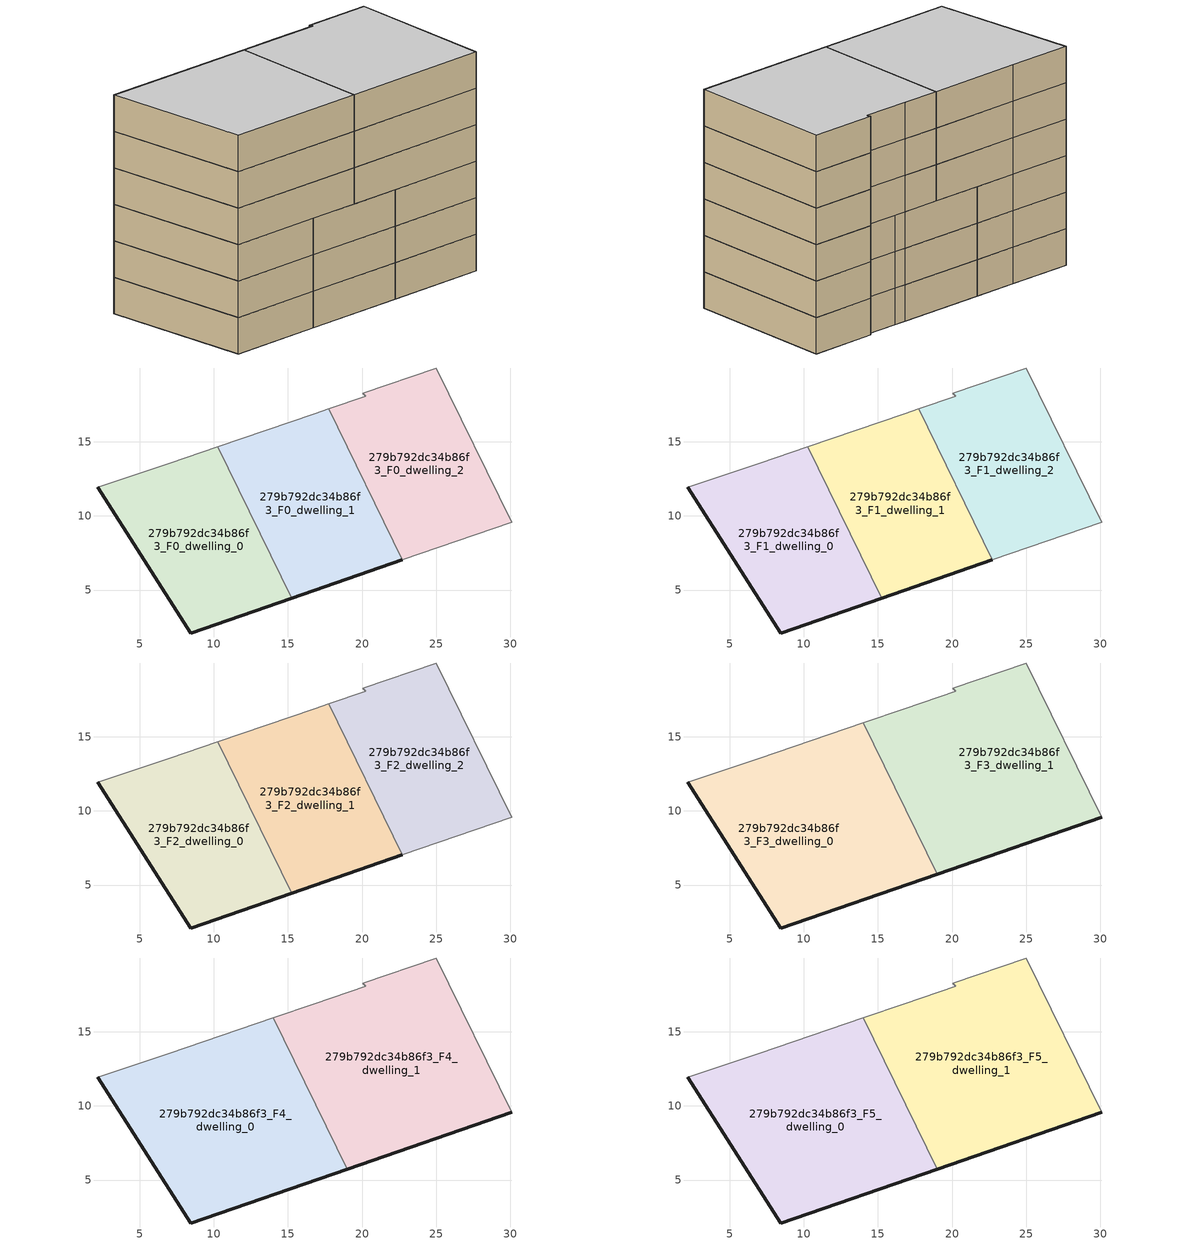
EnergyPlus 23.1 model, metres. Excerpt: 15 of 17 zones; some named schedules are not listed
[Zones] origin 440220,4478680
279b792dc34b86f3_F0_dwelling_0
 floor ground (EU_floor_Construction): 15.26,4.45 10.28,14.67 7.05,13.56 2.2,11.91 8.46,2.11 z0
 wall outside (EU_wall_Construction): 15.26,4.45 8.46,2.11 2.2,11.91 z0:3
 wall adiabatic (EU_wall_Construction): 2.2,11.91 7.05,13.56 10.28,14.67 z0:3
 wall to 279b792dc34b86f3_F0_dwelling_1 (EU_wall_Construction): 10.28,14.67 15.26,4.45 z0:3
279b792dc34b86f3_F0_dwelling_1
 floor ground (EU_floor_Construction): 22.71,7.03 17.74,17.21 16.8,16.89 10.28,14.67 15.26,4.45 z0
 wall outside (EU_wall_Construction): 22.71,7.03 15.26,4.45 z0:3
 wall adiabatic (EU_wall_Construction): 10.28,14.67 16.8,16.89 17.74,17.21 z0:3
 wall to 279b792dc34b86f3_F0_dwelling_2 (EU_wall_Construction): 17.74,17.21 22.71,7.03 z0:3
279b792dc34b86f3_F0_dwelling_2
 floor ground (EU_floor_Construction): 30.08,9.57 25,19.97 20.05,18.25 20.25,18.06 17.74,17.21 22.71,7.03 z0
 wall adiabatic (EU_wall_Construction): 17.74,17.21 20.25,18.06 20.05,18.25 25,19.97 30.08,9.57 22.71,7.03 z0:3
279b792dc34b86f3_F1_dwelling_0
 floor to 279b792dc34b86f3_F0_dwelling_0 (EU_floor_Construction): 15.26,4.45 10.28,14.67 7.05,13.56 2.2,11.91 8.46,2.11 z3
 wall outside (EU_wall_Construction): 15.26,4.45 8.46,2.11 2.2,11.91 z3:6
 wall adiabatic (EU_wall_Construction): 2.2,11.91 7.05,13.56 10.28,14.67 z3:6
 wall to 279b792dc34b86f3_F1_dwelling_1 (EU_wall_Construction): 10.28,14.67 15.26,4.45 z3:6
279b792dc34b86f3_F1_dwelling_1
 floor to 279b792dc34b86f3_F0_dwelling_1 (EU_floor_Construction): 22.71,7.03 17.74,17.21 16.8,16.89 10.28,14.67 15.26,4.45 z3
 wall outside (EU_wall_Construction): 22.71,7.03 15.26,4.45 z3:6
 wall adiabatic (EU_wall_Construction): 10.28,14.67 16.8,16.89 17.74,17.21 z3:6
 wall to 279b792dc34b86f3_F1_dwelling_2 (EU_wall_Construction): 17.74,17.21 22.71,7.03 z3:6
279b792dc34b86f3_F1_dwelling_2
 floor to 279b792dc34b86f3_F0_dwelling_2 (EU_floor_Construction): 30.08,9.57 25,19.97 20.05,18.25 20.25,18.06 17.74,17.21 22.71,7.03 z3
 wall adiabatic (EU_wall_Construction): 17.74,17.21 20.25,18.06 20.05,18.25 25,19.97 30.08,9.57 22.71,7.03 z3:6
279b792dc34b86f3_F2_dwelling_0
 floor to 279b792dc34b86f3_F1_dwelling_0 (EU_floor_Construction): 15.26,4.45 10.28,14.67 7.05,13.56 2.2,11.91 8.46,2.11 z6
 wall outside (EU_wall_Construction): 15.26,4.45 8.46,2.11 2.2,11.91 z6:9
 wall adiabatic (EU_wall_Construction): 2.2,11.91 7.05,13.56 10.28,14.67 z6:9
 wall to 279b792dc34b86f3_F2_dwelling_1 (EU_wall_Construction): 10.28,14.67 15.26,4.45 z6:9
279b792dc34b86f3_F2_dwelling_1
 floor to 279b792dc34b86f3_F1_dwelling_1 (EU_floor_Construction): 22.71,7.03 17.74,17.21 16.8,16.89 10.28,14.67 15.26,4.45 z6
 wall outside (EU_wall_Construction): 22.71,7.03 15.26,4.45 z6:9
 wall adiabatic (EU_wall_Construction): 10.28,14.67 16.8,16.89 17.74,17.21 z6:9
 wall to 279b792dc34b86f3_F2_dwelling_2 (EU_wall_Construction): 17.74,17.21 22.71,7.03 z6:9
279b792dc34b86f3_F2_dwelling_2
 floor to 279b792dc34b86f3_F1_dwelling_2 (EU_floor_Construction): 30.08,9.57 25,19.97 20.05,18.25 20.25,18.06 17.74,17.21 22.71,7.03 z6
 wall adiabatic (EU_wall_Construction): 17.74,17.21 20.25,18.06 20.05,18.25 25,19.97 30.08,9.57 22.71,7.03 z6:9
279b792dc34b86f3_F3_dwelling_0
 floor to 279b792dc34b86f3_F2_dwelling_0 (EU_floor_Construction): 15.26,4.45 10.28,14.67 7.05,13.56 2.2,11.91 8.46,2.11 z9
 floor to 279b792dc34b86f3_F2_dwelling_1 (EU_floor_Construction): 18.99,5.74 14.01,15.94 10.28,14.67 15.26,4.45 z9
 wall outside (EU_wall_Construction): 18.99,5.74 8.46,2.11 2.2,11.91 z9:12
 wall adiabatic (EU_wall_Construction): 2.2,11.91 7.05,13.56 14.01,15.94 z9:12
 wall to 279b792dc34b86f3_F3_dwelling_1 (EU_wall_Construction): 14.01,15.94 18.99,5.74 z9:12
279b792dc34b86f3_F3_dwelling_1
 floor to 279b792dc34b86f3_F2_dwelling_1 (EU_floor_Construction): 22.71,7.03 17.74,17.21 16.8,16.89 14.01,15.94 18.99,5.74 z9
 floor to 279b792dc34b86f3_F2_dwelling_2 (EU_floor_Construction): 30.08,9.57 25,19.97 20.05,18.25 20.25,18.06 17.74,17.21 22.71,7.03 z9
 wall outside (EU_wall_Construction): 30.08,9.57 18.99,5.74 z9:12
 wall adiabatic (EU_wall_Construction): 14.01,15.94 16.8,16.89 20.25,18.06 20.05,18.25 25,19.97 30.08,9.57 z9:12
279b792dc34b86f3_F4_dwelling_0
 floor to 279b792dc34b86f3_F3_dwelling_0 (EU_floor_Construction): 18.99,5.74 14.01,15.94 7.05,13.56 2.2,11.91 8.46,2.11 z12
 wall outside (EU_wall_Construction): 18.99,5.74 8.46,2.11 2.2,11.91 z12:15
 wall adiabatic (EU_wall_Construction): 2.2,11.91 7.05,13.56 14.01,15.94 z12:15
 wall to 279b792dc34b86f3_F4_dwelling_1 (EU_wall_Construction): 14.01,15.94 18.99,5.74 z12:15
279b792dc34b86f3_F4_dwelling_1
 floor to 279b792dc34b86f3_F3_dwelling_1 (EU_floor_Construction): 30.08,9.57 25,19.97 20.05,18.25 20.25,18.06 16.8,16.89 14.01,15.94 18.99,5.74 z12
 wall outside (EU_wall_Construction): 30.08,9.57 18.99,5.74 z12:15
 wall adiabatic (EU_wall_Construction): 14.01,15.94 16.8,16.89 20.25,18.06 20.05,18.25 25,19.97 30.08,9.57 z12:15
279b792dc34b86f3_F5_dwelling_0
 floor to 279b792dc34b86f3_F4_dwelling_0 (EU_floor_Construction): 18.99,5.74 14.01,15.94 7.05,13.56 2.2,11.91 8.46,2.11 z15
 wall outside (EU_wall_Construction): 18.99,5.74 8.46,2.11 2.2,11.91 z15:18
 wall adiabatic (EU_wall_Construction): 2.2,11.91 7.05,13.56 14.01,15.94 z15:18
 wall to 279b792dc34b86f3_F5_dwelling_1 (EU_wall_Construction): 14.01,15.94 18.99,5.74 z15:18
 ceiling to 279b792dc34b86f3_F6_dwelling_0 (EU_floor_Construction): 14.01,15.94 18.99,5.74 8.46,2.11 2.2,11.91 7.05,13.56 z18
279b792dc34b86f3_F5_dwelling_1
 floor to 279b792dc34b86f3_F4_dwelling_1 (EU_floor_Construction): 30.08,9.57 25,19.97 20.05,18.25 20.25,18.06 16.8,16.89 14.01,15.94 18.99,5.74 z15
 wall outside (EU_wall_Construction): 30.08,9.57 18.99,5.74 z15:18
 wall adiabatic (EU_wall_Construction): 14.01,15.94 16.8,16.89 20.25,18.06 20.05,18.25 25,19.97 30.08,9.57 z15:18
 ceiling to 279b792dc34b86f3_F6_dwelling_1 (EU_floor_Construction): 25,19.97 30.08,9.57 18.99,5.74 14.01,15.94 16.8,16.89 20.25,18.06 20.05,18.25 z18
[Building]
EU S2 Campaign: North Axis=0; Terrain=City; Solar Distribution=FullExterior
[Site:Location]
Madrid: Latitude=40.5; Longitude=-3.5; Time Zone=1; Elevation=609
[SizingPeriod:WeatherFileDays]
AnnualSizingPeriod: Begin Month=1; Begin Day of Month=1; End Month=12; End Day of Month=31; Day of Week for Start Day=Monday; Use Weather File Daylight Saving Period=No; Use Weather File Rain and Snow Indicators=No
[MATERIAL]
EU_InternalMass_Material: Roughness=MediumRough; Thickness=0.1; Conductivity=1; Density=1800; Specific Heat=900; Thermal Absorptance=0.9; Solar Absorptance=0.7; Visible Absorptance=0.7
[MATERIAL:NOMASS] Roughness=MediumRough; Thermal Absorptance=0.9; Solar Absorptance=0.7; Visible Absorptance=0.7
Name | Thermal Resistance
EU_wall_NoMass | 0.609216
EU_floor_NoMass | 0.568163
[CONSTRUCTION]
EU_wall_Construction: EU_wall_NoMass
EU_floor_Construction: EU_floor_NoMass
EU_InternalMass_Construction: EU_InternalMass_Material
[ZONE] Type=1; Multiplier=1; Ceiling Height=autocalculate; Floor Area=autocalculate; Part of Total Floor Area=Yes
Name | Volume
279b792dc34b86f3_F0_dwelling_0; 279b792dc34b86f3_F1_dwelling_0; 279b792dc34b86f3_F2_dwelling_0 | 266.429
279b792dc34b86f3_F3_dwelling_0 | 399.635
279b792dc34b86f3_F4_dwelling_0; 279b792dc34b86f3_F5_dwelling_0 | 399.643
279b792dc34b86f3_F0_dwelling_1; 279b792dc34b86f3_F1_dwelling_1; 279b792dc34b86f3_F2_dwelling_1 | 266.435
279b792dc34b86f3_F3_dwelling_1 | 399.623
279b792dc34b86f3_F4_dwelling_1; 279b792dc34b86f3_F5_dwelling_1 | 399.624
279b792dc34b86f3_F0_dwelling_2 | 266.421
279b792dc34b86f3_F1_dwelling_2; 279b792dc34b86f3_F2_dwelling_2 | 266.42
[INTERNALMASS] Construction=EU_InternalMass_Construction
Name | Zone or ZoneList | Surface Area
279b792dc34b86f3_F0_dwelling_0_EU_InternalMass | 279b792dc34b86f3_F0_dwelling_0 | 88.8097
279b792dc34b86f3_F0_dwelling_1_EU_InternalMass | 279b792dc34b86f3_F0_dwelling_1 | 88.8117
279b792dc34b86f3_F0_dwelling_2_EU_InternalMass | 279b792dc34b86f3_F0_dwelling_2 | 88.8068
279b792dc34b86f3_F1_dwelling_0_EU_InternalMass | 279b792dc34b86f3_F1_dwelling_0 | 88.8097
279b792dc34b86f3_F1_dwelling_1_EU_InternalMass | 279b792dc34b86f3_F1_dwelling_1 | 88.8117
279b792dc34b86f3_F1_dwelling_2_EU_InternalMass | 279b792dc34b86f3_F1_dwelling_2 | 88.8068
279b792dc34b86f3_F2_dwelling_0_EU_InternalMass | 279b792dc34b86f3_F2_dwelling_0 | 88.8097
279b792dc34b86f3_F2_dwelling_1_EU_InternalMass | 279b792dc34b86f3_F2_dwelling_1 | 88.8117
279b792dc34b86f3_F2_dwelling_2_EU_InternalMass | 279b792dc34b86f3_F2_dwelling_2 | 88.8068
279b792dc34b86f3_F3_dwelling_0_EU_InternalMass | 279b792dc34b86f3_F3_dwelling_0 | 133.214
279b792dc34b86f3_F3_dwelling_1_EU_InternalMass | 279b792dc34b86f3_F3_dwelling_1 | 133.208
279b792dc34b86f3_F4_dwelling_0_EU_InternalMass | 279b792dc34b86f3_F4_dwelling_0 | 133.214
279b792dc34b86f3_F4_dwelling_1_EU_InternalMass | 279b792dc34b86f3_F4_dwelling_1 | 133.208
279b792dc34b86f3_F5_dwelling_0_EU_InternalMass | 279b792dc34b86f3_F5_dwelling_0 | 133.214
279b792dc34b86f3_F5_dwelling_1_EU_InternalMass | 279b792dc34b86f3_F5_dwelling_1 | 133.208
[OTHEREQUIPMENT] Fuel Type=Electricity; Design Level Calculation Method=Watts/Area; Power per Zone Floor Area=1; Fraction Latent=0; Fraction Radiant=0; Fraction Lost=0; Carbon Dioxide Generation Rate=0; EndUse Subcategory=EU_Step8_InternalGains
Name | Zone or ZoneList or Space or SpaceList | Schedule
EU_Step8_InternalGain_279b792dc34b86f3_F0_dwelling_0_f000 | 279b792dc34b86f3_F0_dwelling_0 | EU_Step8_GainSchedule_279b792dc34b86f3_F0_dwelling_0_f000
EU_Step8_InternalGain_279b792dc34b86f3_F0_dwelling_1_f000 | 279b792dc34b86f3_F0_dwelling_1 | EU_Step8_GainSchedule_279b792dc34b86f3_F0_dwelling_1_f000
EU_Step8_InternalGain_279b792dc34b86f3_F0_dwelling_2_f000 | 279b792dc34b86f3_F0_dwelling_2 | EU_Step8_GainSchedule_279b792dc34b86f3_F0_dwelling_2_f000
EU_Step8_InternalGain_279b792dc34b86f3_F1_dwelling_0_f000 | 279b792dc34b86f3_F1_dwelling_0 | EU_Step8_GainSchedule_279b792dc34b86f3_F1_dwelling_0_f000
EU_Step8_InternalGain_279b792dc34b86f3_F1_dwelling_1_f000 | 279b792dc34b86f3_F1_dwelling_1 | EU_Step8_GainSchedule_279b792dc34b86f3_F1_dwelling_1_f000
EU_Step8_InternalGain_279b792dc34b86f3_F1_dwelling_2_f000 | 279b792dc34b86f3_F1_dwelling_2 | EU_Step8_GainSchedule_279b792dc34b86f3_F1_dwelling_2_f000
EU_Step8_InternalGain_279b792dc34b86f3_F2_dwelling_0_f000 | 279b792dc34b86f3_F2_dwelling_0 | EU_Step8_GainSchedule_279b792dc34b86f3_F2_dwelling_0_f000
EU_Step8_InternalGain_279b792dc34b86f3_F2_dwelling_1_f000 | 279b792dc34b86f3_F2_dwelling_1 | EU_Step8_GainSchedule_279b792dc34b86f3_F2_dwelling_1_f000
EU_Step8_InternalGain_279b792dc34b86f3_F2_dwelling_2_f000 | 279b792dc34b86f3_F2_dwelling_2 | EU_Step8_GainSchedule_279b792dc34b86f3_F2_dwelling_2_f000
EU_Step8_InternalGain_279b792dc34b86f3_F3_dwelling_0_f000 | 279b792dc34b86f3_F3_dwelling_0 | EU_Step8_GainSchedule_279b792dc34b86f3_F3_dwelling_0_f000
EU_Step8_InternalGain_279b792dc34b86f3_F3_dwelling_1_f000 | 279b792dc34b86f3_F3_dwelling_1 | EU_Step8_GainSchedule_279b792dc34b86f3_F3_dwelling_1_f000
EU_Step8_InternalGain_279b792dc34b86f3_F4_dwelling_0_f000 | 279b792dc34b86f3_F4_dwelling_0 | EU_Step8_GainSchedule_279b792dc34b86f3_F4_dwelling_0_f000
EU_Step8_InternalGain_279b792dc34b86f3_F4_dwelling_1_f000 | 279b792dc34b86f3_F4_dwelling_1 | EU_Step8_GainSchedule_279b792dc34b86f3_F4_dwelling_1_f000
EU_Step8_InternalGain_279b792dc34b86f3_F5_dwelling_0_f000 | 279b792dc34b86f3_F5_dwelling_0 | EU_Step8_GainSchedule_279b792dc34b86f3_F5_dwelling_0_f000
EU_Step8_InternalGain_279b792dc34b86f3_F5_dwelling_1_f000 | 279b792dc34b86f3_F5_dwelling_1 | EU_Step8_GainSchedule_279b792dc34b86f3_F5_dwelling_1_f000
[ZONEVENTILATION:DESIGNFLOWRATE] Schedule=EU_AlwaysOn; Design Flow Rate Calculation Method=AirChanges/Hour; Air Changes per Hour=0.752966; Ventilation Type=Natural; Fan Pressure Rise=0; Fan Total Efficiency=1; Constant Term Coefficient=1; Temperature Term Coefficient=0; Velocity Term Coefficient=0; Velocity Squared Term Coefficient=0; Minimum Indoor Temperature=-100; Maximum Indoor Temperature=100; Delta Temperature=-100; Minimum Outdoor Temperature=-100; Maximum Outdoor Temperature=100; Maximum Wind Speed=40
Name | Zone or ZoneList or Space or SpaceList
EU_ConstantAir_279b792dc34b86f3_F0_dwelling_0 | 279b792dc34b86f3_F0_dwelling_0
EU_ConstantAir_279b792dc34b86f3_F0_dwelling_1 | 279b792dc34b86f3_F0_dwelling_1
EU_ConstantAir_279b792dc34b86f3_F0_dwelling_2 | 279b792dc34b86f3_F0_dwelling_2
EU_ConstantAir_279b792dc34b86f3_F1_dwelling_0 | 279b792dc34b86f3_F1_dwelling_0
EU_ConstantAir_279b792dc34b86f3_F1_dwelling_1 | 279b792dc34b86f3_F1_dwelling_1
EU_ConstantAir_279b792dc34b86f3_F1_dwelling_2 | 279b792dc34b86f3_F1_dwelling_2
EU_ConstantAir_279b792dc34b86f3_F2_dwelling_0 | 279b792dc34b86f3_F2_dwelling_0
EU_ConstantAir_279b792dc34b86f3_F2_dwelling_1 | 279b792dc34b86f3_F2_dwelling_1
EU_ConstantAir_279b792dc34b86f3_F2_dwelling_2 | 279b792dc34b86f3_F2_dwelling_2
EU_ConstantAir_279b792dc34b86f3_F3_dwelling_0 | 279b792dc34b86f3_F3_dwelling_0
EU_ConstantAir_279b792dc34b86f3_F3_dwelling_1 | 279b792dc34b86f3_F3_dwelling_1
EU_ConstantAir_279b792dc34b86f3_F4_dwelling_0 | 279b792dc34b86f3_F4_dwelling_0
EU_ConstantAir_279b792dc34b86f3_F4_dwelling_1 | 279b792dc34b86f3_F4_dwelling_1
EU_ConstantAir_279b792dc34b86f3_F5_dwelling_0 | 279b792dc34b86f3_F5_dwelling_0
EU_ConstantAir_279b792dc34b86f3_F5_dwelling_1 | 279b792dc34b86f3_F5_dwelling_1
[HVACTEMPLATE:THERMOSTAT] Constant Heating Setpoint=20; Constant Cooling Setpoint=50
EU_HeatOnly_279b792dc34b86f3_F0_dwelling_0; EU_HeatOnly_279b792dc34b86f3_F0_dwelling_1; EU_HeatOnly_279b792dc34b86f3_F0_dwelling_2; EU_HeatOnly_279b792dc34b86f3_F1_dwelling_0; EU_HeatOnly_279b792dc34b86f3_F1_dwelling_1; EU_HeatOnly_279b792dc34b86f3_F1_dwelling_2; EU_HeatOnly_279b792dc34b86f3_F2_dwelling_0; EU_HeatOnly_279b792dc34b86f3_F2_dwelling_1; EU_HeatOnly_279b792dc34b86f3_F2_dwelling_2; EU_HeatOnly_279b792dc34b86f3_F3_dwelling_0; EU_HeatOnly_279b792dc34b86f3_F3_dwelling_1; EU_HeatOnly_279b792dc34b86f3_F4_dwelling_0; EU_HeatOnly_279b792dc34b86f3_F4_dwelling_1; EU_HeatOnly_279b792dc34b86f3_F5_dwelling_0; EU_HeatOnly_279b792dc34b86f3_F5_dwelling_1; EU_HeatOnly_279b792dc34b86f3_F6_dwelling_0; EU_HeatOnly_279b792dc34b86f3_F6_dwelling_1
[HVACTEMPLATE:ZONE:IDEALLOADSAIRSYSTEM] System Availability Schedule=EU_AlwaysOn; Maximum Heating Supply Air Temperature=50; Minimum Cooling Supply Air Temperature=13; Maximum Heating Supply Air Humidity Ratio=0.0156; Minimum Cooling Supply Air Humidity Ratio=0.0077; Heating Limit=NoLimit; Cooling Limit=NoLimit; Heating Availability Schedule=EU_AlwaysOn; Cooling Availability Schedule=EU_CoolingOff; Dehumidification Control Type=ConstantSensibleHeatRatio; Cooling Sensible Heat Ratio=0.7; Dehumidification Setpoint=60; Humidification Control Type=None; Humidification Setpoint=30; Outdoor Air Method=None; Outdoor Air Flow Rate per Person=0.00944; Outdoor Air Flow Rate per Zone Floor Area=0; Outdoor Air Flow Rate per Zone=0; Demand Controlled Ventilation Type=None; Outdoor Air Economizer Type=NoEconomizer; Heat Recovery Type=None; Sensible Heat Recovery Effectiveness=0.7; Latent Heat Recovery Effectiveness=0.65
Name | Template Thermostat
279b792dc34b86f3_F0_dwelling_0 | EU_HeatOnly_279b792dc34b86f3_F0_dwelling_0
279b792dc34b86f3_F0_dwelling_1 | EU_HeatOnly_279b792dc34b86f3_F0_dwelling_1
279b792dc34b86f3_F0_dwelling_2 | EU_HeatOnly_279b792dc34b86f3_F0_dwelling_2
279b792dc34b86f3_F1_dwelling_0 | EU_HeatOnly_279b792dc34b86f3_F1_dwelling_0
279b792dc34b86f3_F1_dwelling_1 | EU_HeatOnly_279b792dc34b86f3_F1_dwelling_1
279b792dc34b86f3_F1_dwelling_2 | EU_HeatOnly_279b792dc34b86f3_F1_dwelling_2
279b792dc34b86f3_F2_dwelling_0 | EU_HeatOnly_279b792dc34b86f3_F2_dwelling_0
279b792dc34b86f3_F2_dwelling_1 | EU_HeatOnly_279b792dc34b86f3_F2_dwelling_1
279b792dc34b86f3_F2_dwelling_2 | EU_HeatOnly_279b792dc34b86f3_F2_dwelling_2
279b792dc34b86f3_F3_dwelling_0 | EU_HeatOnly_279b792dc34b86f3_F3_dwelling_0
279b792dc34b86f3_F3_dwelling_1 | EU_HeatOnly_279b792dc34b86f3_F3_dwelling_1
279b792dc34b86f3_F4_dwelling_0 | EU_HeatOnly_279b792dc34b86f3_F4_dwelling_0
279b792dc34b86f3_F4_dwelling_1 | EU_HeatOnly_279b792dc34b86f3_F4_dwelling_1
279b792dc34b86f3_F5_dwelling_0 | EU_HeatOnly_279b792dc34b86f3_F5_dwelling_0
279b792dc34b86f3_F5_dwelling_1 | EU_HeatOnly_279b792dc34b86f3_F5_dwelling_1
[SIZING:ZONE] Zone Cooling Design Supply Air Temperature Input Method=SupplyAirTemperature; Zone Cooling Design Supply Air Temperature=13; Zone Heating Design Supply Air Temperature Input Method=SupplyAirTemperature; Zone Heating Design Supply Air Temperature=50; Zone Cooling Design Supply Air Humidity Ratio=0.008; Zone Heating Design Supply Air Humidity Ratio=0.008; Cooling Design Air Flow Method=DesignDay; Cooling Design Air Flow Rate=0; Cooling Minimum Air Flow per Zone Floor Area=0.000762; Cooling Minimum Air Flow=0; Cooling Minimum Air Flow Fraction=0.2; Heating Design Air Flow Method=DesignDay; Heating Design Air Flow Rate=0; Heating Maximum Air Flow per Zone Floor Area=0.002032; Heating Maximum Air Flow=0.141576; Heating Maximum Air Flow Fraction=0.3; Account for Dedicated Outdoor Air System=No; Dedicated Outdoor Air System Control Strategy=NeutralSupplyAir; Dedicated Outdoor Air Low Setpoint Temperature for Design=autosize; Dedicated Outdoor Air High Setpoint Temperature for Design=autosize; Zone Load Sizing Method=Sensible Load Only No Latent Load; Zone Latent Cooling Design Supply Air Humidity Ratio Input Method=HumidityRatioDifference; Zone Cooling Design Supply Air Humidity Ratio Difference=0.005; Zone Latent Heating Design Supply Air Humidity Ratio Input Method=HumidityRatioDifference; Zone Humidification Design Supply Air Humidity Ratio Difference=0.005
279b792dc34b86f3_F0_dwelling_0; 279b792dc34b86f3_F0_dwelling_1; 279b792dc34b86f3_F0_dwelling_2; 279b792dc34b86f3_F1_dwelling_0; 279b792dc34b86f3_F1_dwelling_1; 279b792dc34b86f3_F1_dwelling_2; 279b792dc34b86f3_F2_dwelling_0
